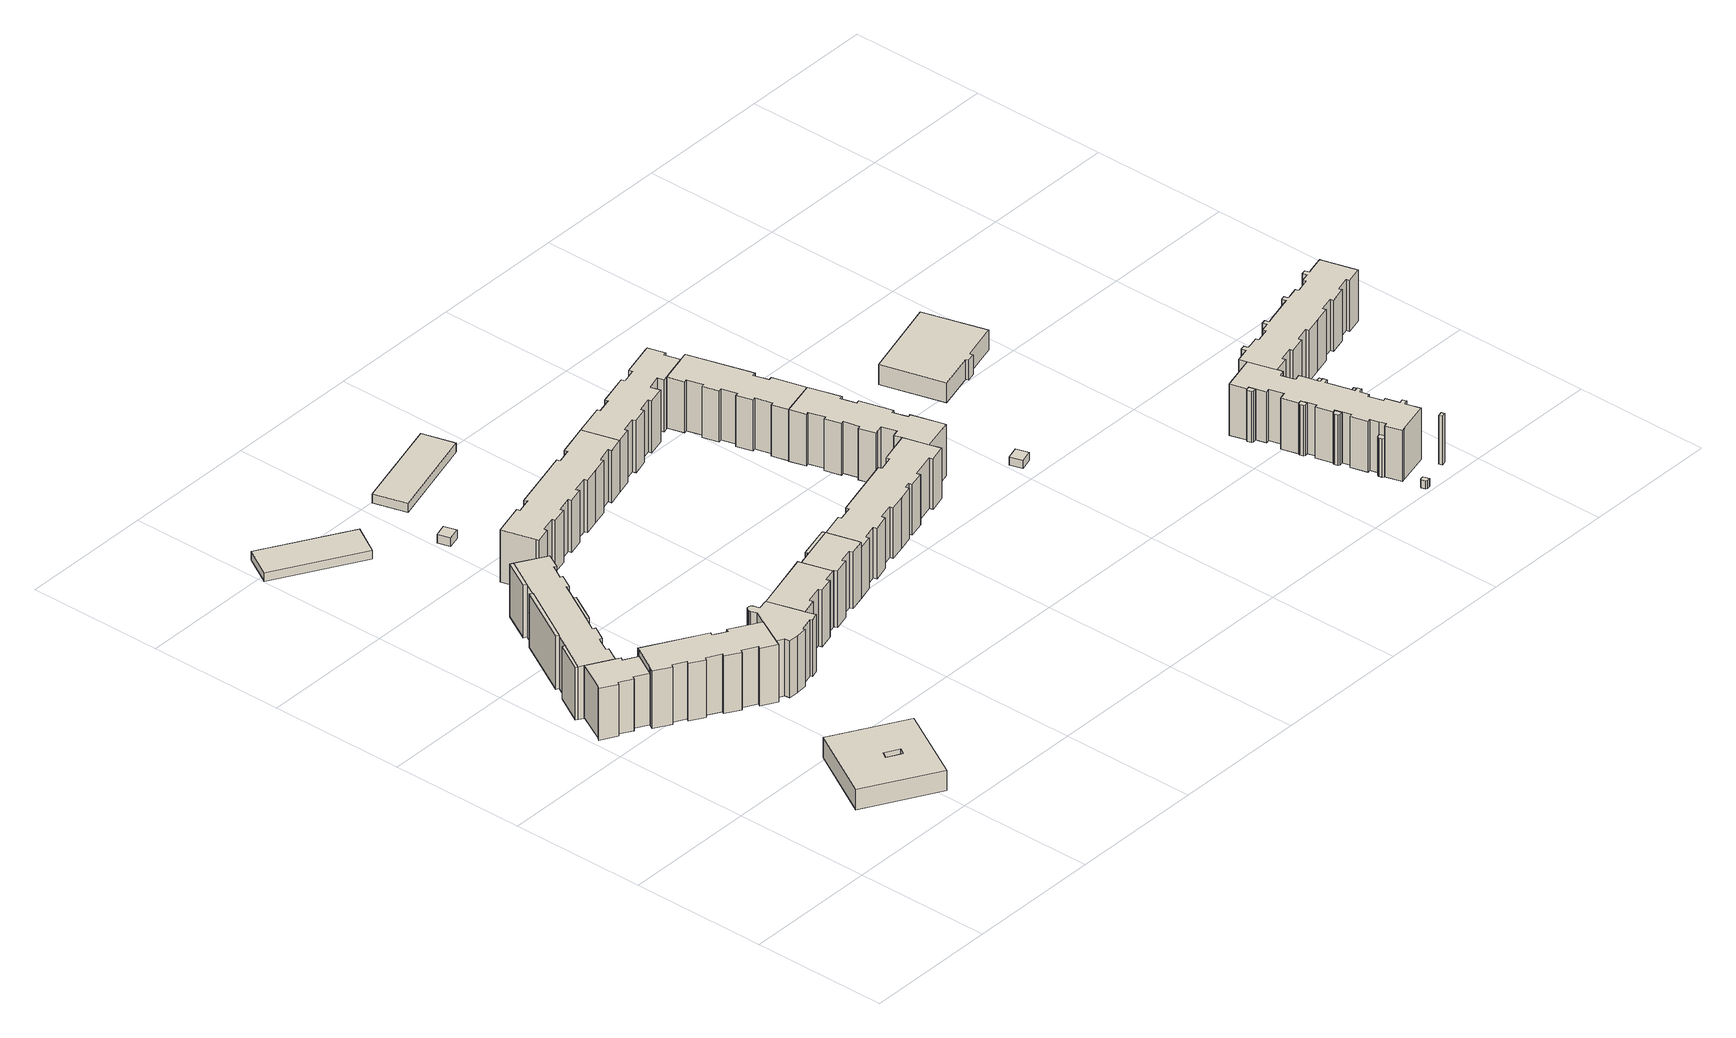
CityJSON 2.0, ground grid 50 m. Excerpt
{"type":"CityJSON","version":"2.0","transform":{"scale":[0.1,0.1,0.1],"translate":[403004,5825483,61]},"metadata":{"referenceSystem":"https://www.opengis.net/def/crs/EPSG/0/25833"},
"CityObjects":{
"building1":{"type":"Building","attributes":{"Gemeindeschluessel":"11000010","BezugspunktDach":"2200","function":"31001_1010","measuredHeight":19.97,"storeysAboveGround":6},"address":[{"country":"Germany","locality":"Berlin","thoroughfareNumber":"8","thoroughfareName":"Klandorfer Straße"}],"geometry":[{"type":"Solid","lod":"1","boundaries":[[[[0,1,2,3,4,5,6,7,8,9,10,11,12]],[[13,14,15,16,17,18,19,20,21,22,23,24,25]],[[13,25,12,11]],[[14,13,11,10]],[[15,14,10,9]],[[16,15,9,8]],[[17,16,8,7]],[[18,17,7,6]],[[19,18,6,5]],[[20,19,5,4]],[[21,20,4,3]],[[22,21,3,2]],[[23,22,2,1]],[[24,23,1,0]],[[25,24,0,12]]]]}]},
"building2":{"type":"Building","attributes":{"name":"Jug.-Club","Gemeindeschluessel":"11000010","BezugspunktDach":"2200","function":"31001_3061","measuredHeight":7.88,"storeysAboveGround":2},"address":[{"country":"Germany","locality":"Berlin","thoroughfareNumber":"1C","thoroughfareName":"Eichhorster Straße"}],"geometry":[{"type":"Solid","lod":"1","boundaries":[[[[26,27,28,29],[30,31,32,33]],[[34,35,36,37],[38,39,40,41]],[[34,37,29,28]],[[35,34,28,27]],[[36,35,27,26]],[[37,36,26,29]],[[38,41,33,32]],[[39,38,32,31]],[[40,39,31,30]],[[41,40,30,33]]]]}]},
"building3":{"type":"Building","attributes":{"Gemeindeschluessel":"11000010","BezugspunktDach":"2200","function":"31001_1010","measuredHeight":22.11,"storeysAboveGround":6},"address":[{"country":"Germany","locality":"Berlin","thoroughfareNumber":"2, 4, 6","thoroughfareName":"Klandorfer Straße"}],"geometry":[{"type":"Solid","lod":"1","boundaries":[[[[42,43,44,45,46,47,48,49,50,51,52,53,54,55,56,57,58,59,60,61,62,63,64,65,66]],[[67,68,69,70,71,72,73,74,75,76,77,78,79,80,81,82,83,84,85,86,87,88,89,90,91]],[[67,91,66,65]],[[68,67,65,64]],[[69,68,64,63]],[[70,69,63,62]],[[71,70,62,61]],[[72,71,61,60]],[[73,72,60,59]],[[74,73,59,58]],[[75,74,58,57]],[[76,75,57,56]],[[77,76,56,55]],[[78,77,55,54]],[[79,78,54,53]],[[80,79,53,52]],[[81,80,52,51]],[[82,81,51,50]],[[83,82,50,49]],[[84,83,49,48]],[[85,84,48,47]],[[86,85,47,46]],[[87,86,46,45]],[[88,87,45,44]],[[89,88,44,43]],[[90,89,43,42]],[[91,90,42,66]]]]}]},
"building4":{"type":"Building","attributes":{"Gemeindeschluessel":"11000010","function":"31001_1010"},"address":[{"country":"Germany","locality":"Berlin","thoroughfareNumber":"10, 12, 14, 16","thoroughfareName":"Klandorfer Straße"}],"children":["building4-1","building4-2","building4-3","building4-4","building4-5"]},
"building4-1":{"type":"BuildingPart","attributes":{"BezugspunktDach":"2200","measuredHeight":20.25,"storeysAboveGround":6},"parents":["building4"],"geometry":[{"type":"MultiSurface","lod":"1","boundaries":[[[10,92,9,8,93,94,95,96,97,98,99,100,101,102,103,104,105,106,107,108,109,110,111,112,113]],[[114,115,116,117,118,119,120,121,122,123,124,125,126,127,128,129,130,131,132,133,134,135,136,137,138]],[[115,114,112,111]],[[118,117,109,108]],[[119,118,108,107]],[[120,119,107,106]],[[121,120,106,105]],[[122,121,105,104]],[[123,122,104,103]],[[124,123,103,102]],[[125,124,102,101]],[[126,125,101,100]],[[127,139,140,141,99]],[[126,100,142,143]],[[128,127,99,98]],[[129,128,98,97]],[[130,129,97,96]],[[131,130,96,95]],[[132,131,95,94]],[[133,132,94,93]],[[134,133,93,8]],[[135,134,8,9]],[[136,135,9,92]],[[137,136,92,10]],[[138,137,10,113]],[[114,138,113,112]],[[111,144,145,115]],[[117,146,116,110,109]],[[143,142,141,140,139]]]}]},
"building4-2":{"type":"BuildingPart","attributes":{"BezugspunktDach":"2200","measuredHeight":20.25,"storeysAboveGround":6},"parents":["building4"],"geometry":[{"type":"Solid","lod":"1","boundaries":[[[[147,148,149,142,140]],[[143,150,151,152,139]],[[150,143,142,149]],[[151,150,149,148]],[[152,151,148,147]],[[139,152,147,140]],[[143,139,140,142]]]]}]},
"building4-3":{"type":"BuildingPart","attributes":{"BezugspunktDach":"2200","measuredHeight":20.25,"storeysAboveGround":6},"parents":["building4"],"geometry":[{"type":"MultiSurface","lod":"1","boundaries":[[[110,109,153,154]],[[155,117,116,156]],[[155,156,154,153]],[[117,155,153,109]],[[156,116,110,154]],[[116,157,117,109,110]]]}]},
"building4-4":{"type":"BuildingPart","attributes":{"BezugspunktDach":"2200","measuredHeight":20.25,"storeysAboveGround":6},"parents":["building4"],"geometry":[{"type":"Solid","lod":"1","boundaries":[[[[113,112,158,159]],[[160,114,138,161]],[[160,161,159,158]],[[114,160,158,112]],[[161,138,113,159]],[[138,114,112,113]]]]}]},
"building4-5":{"type":"BuildingPart","attributes":{"BezugspunktDach":"2200","measuredHeight":20.46,"storeysAboveGround":6},"parents":["building4"],"geometry":[{"type":"MultiSurface","lod":"1","boundaries":[[[162,163,164,165]],[[166,145,115,167]],[[166,167,165,164]],[[145,166,164,163]],[[115,111,144,163,162]],[[167,115,162,165]],[[144,111,115,145]]]}]},
"building5":{"type":"Building","attributes":{"Gemeindeschluessel":"11000010","BezugspunktDach":"2200","function":"31001_1010","measuredHeight":21.92,"storeysAboveGround":6},"address":[{"country":"Germany","locality":"Berlin","thoroughfareNumber":"2A","thoroughfareName":"Klandorfer Straße"}],"geometry":[{"type":"Solid","lod":"1","boundaries":[[[[168,169,170,171,172,173,174,175,176,177,178,179,180,181,182,183,184,185,186,187,188,189,190,191,192,193,57,56]],[[194,195,196,197,198,199,200,201,202,203,204,205,206,207,208,209,210,211,212,213,214,215,216,217,218,219,220,221]],[[194,221,56,57]],[[195,194,57,193]],[[196,195,193,192]],[[197,196,192,191]],[[198,197,191,190]],[[199,198,190,189]],[[200,199,189,188]],[[201,200,188,187]],[[202,201,187,186]],[[203,202,186,185]],[[204,203,185,184]],[[205,204,184,183]],[[206,205,183,182]],[[207,206,182,181]],[[208,207,181,180]],[[209,208,180,179]],[[210,209,179,178]],[[211,210,178,177]],[[212,211,177,176]],[[213,212,176,175]],[[214,213,175,174]],[[215,214,174,173]],[[216,215,173,172]],[[217,216,172,171]],[[218,217,171,170]],[[219,218,170,169]],[[220,219,169,168]],[[221,220,168,56]]]]}]},
"building6":{"type":"Building","attributes":{"Gemeindeschluessel":"11000010","BezugspunktDach":"2200","function":"31001_2000","measuredHeight":3.28,"storeysAboveGround":1},"address":[{"country":"Germany","locality":"Berlin","thoroughfareNumber":"19","thoroughfareName":"Klandorfer Straße"}],"geometry":[{"type":"Solid","lod":"1","boundaries":[[[[222,223,224,225]],[[226,227,228,229]],[[226,229,225,224]],[[227,226,224,223]],[[228,227,223,222]],[[229,228,222,225]]]]}]},
"building7":{"type":"Building","attributes":{"Gemeindeschluessel":"11000010","BezugspunktDach":"2200","function":"31001_2523","measuredHeight":3.31,"storeysAboveGround":1},"address":[{"country":"Germany","locality":"Berlin","thoroughfareNumber":"18 (1)","thoroughfareName":"Klandorfer Straße"}],"geometry":[{"type":"Solid","lod":"1","boundaries":[[[[230,231,232,233]],[[234,235,236,237]],[[234,237,233,232]],[[235,234,232,231]],[[236,235,231,230]],[[237,236,230,233]]]]}]},
"building8":{"type":"Building","attributes":{"Gemeindeschluessel":"11000010","function":"31001_1010"},"address":[{"country":"Germany","locality":"Berlin","thoroughfareNumber":"5, 7, 9","thoroughfareName":"Eichhorster Straße"}],"children":["building8-1","building8-2","building8-3"]},
"building8-1":{"type":"BuildingPart","attributes":{"BezugspunktDach":"2200","measuredHeight":21.86,"storeysAboveGround":6},"parents":["building8"],"geometry":[{"type":"Solid","lod":"1","boundaries":[[[[238,239,240,241,242,243,244,245,246,247,248,249]],[[250,251,252,253,254,255,256,257,258,259,260,261]],[[250,261,249,248]],[[251,250,248,247]],[[253,252,246,245]],[[254,253,245,244]],[[255,254,244,243]],[[256,255,243,242]],[[257,256,242,241]],[[258,257,241,240]],[[259,258,240,239]],[[260,259,239,238]],[[261,260,238,249]],[[252,251,247,246]]]]}]},
"building8-2":{"type":"BuildingPart","attributes":{"BezugspunktDach":"2200","measuredHeight":21.86,"storeysAboveGround":6},"parents":["building8"],"geometry":[{"type":"MultiSurface","lod":"1","boundaries":[[[246,262,263,264,265,266,267,268,269,270,271,247]],[[272,273,274,275,276,277,278,279,280,281,252,251]],[[272,251,247,271]],[[282,283,272,271,270]],[[274,273,270,269]],[[275,274,269,268]],[[276,275,268,267]],[[277,276,267,266]],[[278,277,266,265]],[[279,278,265,264]],[[280,279,264,263]],[[281,280,263,262]],[[252,281,262,246]],[[273,284,272,283,282]],[[251,252,246,247]]]}]},
"building8-3":{"type":"BuildingPart","attributes":{"BezugspunktDach":"2200","measuredHeight":22.01,"storeysAboveGround":6},"parents":["building8"],"geometry":[{"type":"Solid","lod":"1","boundaries":[[[[285,283,282,286,287,288]],[[289,290,273,272,291,292]],[[289,292,288,287]],[[290,289,287,286]],[[273,290,286,282]],[[291,272,283,285]],[[292,291,285,288]],[[273,282,283,272]]]]}]},
"building9":{"type":"Building","attributes":{"Gemeindeschluessel":"11000010","BezugspunktDach":"2200","function":"31001_1010","measuredHeight":20.13,"storeysAboveGround":6},"address":[{"country":"Germany","locality":"Berlin","thoroughfareNumber":"18, 20, 22, 24","thoroughfareName":"Klandorfer Straße"}],"geometry":[{"type":"Solid","lod":"1","boundaries":[[[[293,294,295,296,297,298,299,300,301,302,303,304,305,306,307,308,309,310,311,312,313,314,315,316,317,318,319,320,321,322,323]],[[324,325,326,327,328,329,330,331,332,333,334,335,336,337,338,339,340,341,342,343,344,345,346,347,348,349,350,351,352,353,354]],[[324,354,323,322]],[[325,324,322,321]],[[326,325,321,320]],[[327,326,320,319]],[[328,327,319,318]],[[329,328,318,317]],[[330,329,317,316]],[[331,330,316,315]],[[332,331,315,314]],[[333,332,314,313]],[[334,333,313,312]],[[335,334,312,311]],[[336,335,311,310]],[[337,336,310,309]],[[338,337,309,308]],[[339,338,308,307]],[[340,339,307,306]],[[341,340,306,305]],[[342,341,305,304]],[[343,342,304,303]],[[344,343,303,302]],[[345,344,302,301]],[[346,345,301,300]],[[347,346,300,299]],[[348,347,299,298]],[[349,348,298,297]],[[350,349,297,296]],[[351,350,296,295]],[[352,351,295,294]],[[353,352,294,293]],[[354,353,293,323]]]]}]},
"building10":{"type":"Building","attributes":{"Gemeindeschluessel":"11000010","BezugspunktDach":"2200","function":"31001_2000","measuredHeight":3.49,"storeysAboveGround":1},"address":[{"country":"Germany","locality":"Berlin","thoroughfareNumber":"21","thoroughfareName":"Klandorfer Straße"}],"geometry":[{"type":"Solid","lod":"1","boundaries":[[[[355,356,357,358]],[[359,360,361,362]],[[359,362,358,357]],[[360,359,357,356]],[[361,360,356,355]],[[362,361,355,358]]]]}]},
"building11":{"type":"Building","attributes":{"Gemeindeschluessel":"11000010","BezugspunktDach":"2200","function":"31001_1010","measuredHeight":19.52,"storeysAboveGround":6},"address":[{"country":"Germany","locality":"Berlin","thoroughfareNumber":"11, 13, 15, 17","thoroughfareName":"Eichhorster Straße"}],"geometry":[{"type":"Solid","lod":"1","boundaries":[[[[363,364,365,366,367,368,369,370,371,372,373,374,375,376,377,378,379,380,381,382,383,384,385,386,387,388,389,390,391,392,393,394]],[[395,396,397,398,399,400,401,402,403,404,405,406,407,408,409,410,411,412,413,414,415,416,417,418,419,420,421,422,423,275,274,289]],[[395,289,394,393]],[[396,395,393,392]],[[397,396,392,391]],[[398,397,391,390]],[[399,398,390,389]],[[400,399,389,388]],[[401,400,388,387]],[[402,401,387,386]],[[403,402,386,385]],[[404,403,385,384]],[[405,404,384,383]],[[406,405,383,382]],[[407,406,382,381]],[[408,407,381,380]],[[409,408,380,379]],[[410,409,379,378]],[[411,410,378,377]],[[412,411,377,376]],[[413,412,376,375]],[[414,413,375,374]],[[415,414,374,373]],[[416,415,373,372]],[[417,416,372,371]],[[418,417,371,370]],[[419,418,370,369]],[[420,419,369,368]],[[421,420,368,367]],[[422,421,367,366]],[[423,422,366,365]],[[275,423,365,364]],[[274,275,364,363]],[[289,274,363,394]]]]}]},
"building12":{"type":"Building","attributes":{"Gemeindeschluessel":"11000010","BezugspunktDach":"2200","function":"31001_1010","measuredHeight":20.08,"storeysAboveGround":6},"address":[{"country":"Germany","locality":"Berlin","thoroughfareNumber":"26, 28, 30","thoroughfareName":"Klandorfer Straße"}],"geometry":[{"type":"Solid","lod":"1","boundaries":[[[[313,312,424,425,426,427,428,429,430,431,432,433,434,435,436,437,438,439,440,441,442,443,444,445,446,447,448,449,450,451,314]],[[452,453,454,455,456,457,458,459,460,461,462,463,464,465,466,467,468,469,470,471,472,473,474,475,476,477,478,479,334,333,332]],[[452,332,314,451]],[[453,452,451,450]],[[454,453,450,449]],[[455,454,449,448]],[[456,455,448,447]],[[457,456,447,446]],[[458,457,446,445]],[[459,458,445,444]],[[460,459,444,443]],[[461,460,443,442]],[[462,461,442,441]],[[463,462,441,440]],[[464,463,440,439]],[[465,464,439,438]],[[466,465,438,437]],[[467,466,437,436]],[[468,467,436,435]],[[469,468,435,434]],[[470,469,434,433]],[[471,470,433,432]],[[472,471,432,431]],[[473,472,431,430]],[[474,473,430,429]],[[475,474,429,428]],[[476,475,428,427]],[[477,476,427,426]],[[478,477,426,425]],[[479,478,425,424]],[[334,479,424,312]],[[333,334,312,313]],[[332,333,313,314]]]]}]},
"building13":{"type":"Building","attributes":{"Gemeindeschluessel":"11000010","BezugspunktDach":"2200","function":"31001_1010","measuredHeight":19.95,"storeysAboveGround":6},"address":[{"country":"Germany","locality":"Berlin","thoroughfareNumber":"29, 31, 33","thoroughfareName":"Rosenbecker Straße"}],"geometry":[{"type":"Solid","lod":"1","boundaries":[[[[480,481,482,483,484,485,486,487,488,489,490,491,492,385,384,493,494,495,496,497,498,499,500,501,502,503,504]],[[505,506,507,508,509,510,511,512,513,514,515,516,517,518,519,520,521,522,523,524,525,526,527,528,529,530,531]],[[505,531,504,503]],[[506,505,503,502]],[[507,506,502,501]],[[508,507,501,500]],[[509,508,500,499]],[[510,509,499,498]],[[511,510,498,497]],[[512,511,497,496]],[[513,512,496,495]],[[514,513,495,494]],[[515,514,494,493]],[[516,515,493,384]],[[517,516,384,385]],[[518,517,385,492]],[[519,518,492,491]],[[520,519,491,490]],[[521,520,490,489]],[[522,521,489,488]],[[523,522,488,487]],[[524,523,487,486]],[[525,524,486,485]],[[526,525,485,484]],[[527,526,484,483]],[[528,527,483,482]],[[529,528,482,481]],[[530,529,481,480]],[[531,530,480,504]]]]}]},
"building14":{"type":"Building","attributes":{"Gemeindeschluessel":"11000010","BezugspunktDach":"2200","function":"31001_1010","measuredHeight":19.7,"storeysAboveGround":6},"address":[{"country":"Germany","locality":"Berlin","thoroughfareNumber":"35, 37, 39","thoroughfareName":"Rosenbecker Straße"}],"geometry":[{"type":"Solid","lod":"1","boundaries":[[[[532,533,534,535,536,537,538,539,540,541,542,543,504,503,502,544,545,546,547,548,439,438,437]],[[549,550,551,552,553,554,555,556,557,558,559,560,561,562,563,564,565,566,567,568,569,570,571]],[[549,571,437,438]],[[550,549,438,439]],[[551,550,439,548]],[[552,551,548,547]],[[553,552,547,546]],[[554,553,546,545]],[[555,554,545,544]],[[556,555,544,502]],[[557,556,502,503]],[[558,557,503,504]],[[559,558,504,543]],[[560,559,543,542]],[[561,560,542,541]],[[562,561,541,540]],[[563,562,540,539]],[[564,563,539,538]],[[565,564,538,537]],[[566,565,537,536]],[[567,566,536,535]],[[568,567,535,534]],[[569,568,534,533]],[[570,569,533,532]],[[571,570,532,437]]]]}]},
"building15":{"type":"Building","attributes":{"Gemeindeschluessel":"11000010","BezugspunktDach":"2200","function":"31001_2523","measuredHeight":3.18,"storeysAboveGround":1},"address":[{"country":"Germany","locality":"Berlin","thoroughfareNumber":"29 (1)","thoroughfareName":"Rosenbecker Straße"}],"geometry":[{"type":"Solid","lod":"1","boundaries":[[[[572,573,574,575]],[[576,577,578,579]],[[576,579,575,574]],[[577,576,574,573]],[[578,577,573,572]],[[579,578,572,575]]]]}]},
"building16":{"type":"Building","attributes":{"Gemeindeschluessel":"11000010","BezugspunktDach":"2200","function":"31001_3021","measuredHeight":7.7,"storeysAboveGround":1},"address":[{"country":"Germany","locality":"Berlin","thoroughfareNumber":"52","thoroughfareName":"Rosenbecker Straße"}],"geometry":[{"type":"Solid","lod":"1","boundaries":[[[[580,581,582,583,584,585,586,587]],[[588,589,590,591,592,593,594,595]],[[588,595,587,586]],[[589,588,586,585]],[[590,589,585,584]],[[591,590,584,583]],[[592,591,583,582]],[[593,592,582,581]],[[594,593,581,580]],[[595,594,580,587]]]]}]},
"building17":{"type":"Building","attributes":{"Gemeindeschluessel":"11000010","BezugspunktDach":"2200","function":"51009_1610","measuredHeight":3,"storeysAboveGround":0},"address":[{"country":"Germany","locality":"Berlin"}],"geometry":[{"type":"Solid","lod":"1","boundaries":[[[[596,597,598,599,600,601,602]],[[603,604,605,606,607,608,609]],[[603,609,602,601]],[[604,603,601,600]],[[605,604,600,599]],[[606,605,599,598]],[[607,606,598,597]],[[608,607,597,596]],[[609,608,596,602]]]]}]},
"building18":{"type":"Building","attributes":{"Gemeindeschluessel":"11000010","BezugspunktDach":"2200","function":"51009_1610","measuredHeight":14.87,"storeysAboveGround":0},"address":[{"country":"Germany","locality":"Berlin"}],"geometry":[{"type":"Solid","lod":"1","boundaries":[[[[610,611,612,613,614,615,616]],[[617,618,619,620,621,622,623]],[[617,623,616,615]],[[618,617,615,614]],[[619,618,614,613]],[[620,619,613,612]],[[621,620,612,611]],[[622,621,611,610]],[[623,622,610,616]]]]}]},
"building19":{"type":"Building","attributes":{"Gemeindeschluessel":"11000010","BezugspunktDach":"2200","function":"51009_1610","measuredHeight":19.49,"storeysAboveGround":0},"address":[{"country":"Germany","locality":"Berlin"}],"geometry":[{"type":"Solid","lod":"1","boundaries":[[[[624,625,626,627,628,629,630]],[[631,632,633,634,635,636,637]],[[631,637,630,629]],[[632,631,629,628]],[[633,632,628,627]],[[634,633,627,626]],[[635,634,626,625]],[[636,635,625,624]],[[637,636,624,630]]]]}]},
"building20":{"type":"Building","attributes":{"Gemeindeschluessel":"11000010","BezugspunktDach":"2200","function":"51009_1610","measuredHeight":19.53,"storeysAboveGround":0},"address":[{"country":"Germany","locality":"Berlin"}],"geometry":[{"type":"Solid","lod":"1","boundaries":[[[[638,639,640,641,642,643,644]],[[645,646,647,648,649,650,651]],[[645,651,644,643]],[[646,645,643,642]],[[647,646,642,641]],[[648,647,641,640]],[[649,648,640,639]],[[650,649,639,638]],[[651,650,638,644]]]]}]},
"building21":{"type":"Building","attributes":{"Gemeindeschluessel":"11000010","BezugspunktDach":"2200","function":"51009_1610","measuredHeight":19.59,"storeysAboveGround":0},"address":[{"country":"Germany","locality":"Berlin"}],"geometry":[{"type":"Solid","lod":"1","boundaries":[[[[652,653,654,655,656,657,658]],[[659,660,661,662,663,664,665]],[[659,665,658,657]],[[660,659,657,656]],[[661,660,656,655]],[[662,661,655,654]],[[663,662,654,653]],[[664,663,653,652]],[[665,664,652,658]]]]}]},
"building22":{"type":"Building","attributes":{"Gemeindeschluessel":"11000010","BezugspunktDach":"2200","function":"31001_1010","measuredHeight":19.7,"storeysAboveGround":6},"address":[{"country":"Germany","locality":"Berlin","thoroughfareNumber":"44, 46, 48, 50","thoroughfareName":"Rosenbecker Straße"}],"geometry":[{"type":"Solid","lod":"1","boundaries":[[[[666,667,668,669,670,671,672,673,674,675,676,677,678,679,680,681,682,683,684,685,686,687,688,689,690,691,692,693,694,695,696,697,698,699,700,701,702,703,704,705,706,707,708,709,710,711,712,713,714,715,716,717,718,719]],[[720,721,722,723,724,725,726,727,728,729,730,731,732,733,734,735,736,737,738,739,740,741,742,743,744,745,746,747,748,749,620,619,618,750,751,752,753,634,633,632,754,755,756,757,758,759,760,761,762,763,662,661,660,764]],[[720,764,719,718]],[[721,720,718,717]],[[722,721,717,716]],[[723,722,716,715]],[[724,723,715,714]],[[725,724,714,713]],[[726,725,713,712]],[[727,726,712,711]],[[728,727,711,710]],[[729,728,710,709]],[[730,729,709,708]],[[731,730,708,707]],[[732,731,707,706]],[[733,732,706,705]],[[734,733,705,704]],[[735,734,704,703]],[[736,735,703,702]],[[737,736,702,701]],[[738,737,701,700]],[[739,738,700,699]],[[740,739,699,698]],[[741,740,698,697]],[[742,741,697,696]],[[743,742,696,695]],[[744,743,695,694]],[[745,744,694,693]],[[746,745,693,692]],[[747,746,692,691]],[[748,747,691,690]],[[749,748,690,689]],[[620,749,689,688]],[[619,620,688,687]],[[618,619,687,686]],[[750,618,686,685]],[[751,750,685,684]],[[752,751,684,683]],[[753,752,683,682]],[[634,753,682,681]],[[633,634,681,680]],[[632,633,680,679]],[[754,632,679,678]],[[755,754,678,677]],[[756,755,677,676]],[[757,756,676,675]],[[758,757,675,674]],[[759,758,674,673]],[[760,759,673,672]],[[761,760,672,671]],[[762,761,671,670]],[[763,762,670,669]],[[662,763,669,668]],[[661,662,668,667]],[[660,661,667,666]],[[764,660,666,719]]]]}]},
"building23":{"type":"Building","attributes":{"Gemeindeschluessel":"11000010","BezugspunktDach":"2200","function":"51009_1610","measuredHeight":18.8,"storeysAboveGround":0},"address":[{"country":"Germany","locality":"Berlin"}],"geometry":[{"type":"Solid","lod":"1","boundaries":[[[[765,766,767,768]],[[769,770,771,772]],[[769,772,768,767]],[[770,769,767,766]],[[771,770,766,765]],[[772,771,765,768]]]]}]},
"building24":{"type":"Building","attributes":{"Gemeindeschluessel":"11000010","BezugspunktDach":"2200","function":"51009_1610","measuredHeight":3,"storeysAboveGround":0},"address":[{"country":"Germany","locality":"Berlin"}],"geometry":[{"type":"Solid","lod":"1","boundaries":[[[[773,774,775,776]],[[777,778,779,780]],[[777,780,776,775]],[[778,777,775,774]],[[779,778,774,773]],[[780,779,773,776]]]]}]},
"building25":{"type":"Building","attributes":{"Gemeindeschluessel":"11000010","BezugspunktDach":"2200","function":"51009_1610","measuredHeight":19.29,"storeysAboveGround":0},"address":[{"country":"Germany","locality":"Berlin"}],"geometry":[{"type":"Solid","lod":"1","boundaries":[[[[781,782,783,784]],[[785,786,787,788]],[[785,788,784,783]],[[786,785,783,782]],[[787,786,782,781]],[[788,787,781,784]]]]}]},
"building26":{"type":"Building","attributes":{"Gemeindeschluessel":"11000010","BezugspunktDach":"2200","function":"51009_1610","measuredHeight":19.52,"storeysAboveGround":0},"address":[{"country":"Germany","locality":"Berlin"}],"geometry":[{"type":"Solid","lod":"1","boundaries":[[[[789,790,791,792]],[[793,794,795,796]],[[793,796,792,791]],[[794,793,791,790]],[[795,794,790,789]],[[796,795,789,792]]]]}]},
"building27":{"type":"Building","attributes":{"Gemeindeschluessel":"11000010","BezugspunktDach":"2200","function":"51009_1610","measuredHeight":2.75,"storeysAboveGround":0},"address":[{"country":"Germany","locality":"Berlin"}],"geometry":[{"type":"Solid","lod":"1","boundaries":[[[[797,798,799,800,801,802]],[[803,804,805,806,807,808]],[[803,808,802,801]],[[804,803,801,800]],[[805,804,800,799]],[[806,805,799,798]],[[807,806,798,797]],[[808,807,797,802]]]]}]},
"building28":{"type":"Building","attributes":{"Gemeindeschluessel":"11000010","BezugspunktDach":"2200","function":"51009_1610","measuredHeight":3,"storeysAboveGround":0},"address":[{"country":"Germany","locality":"Berlin"}],"geometry":[{"type":"Solid","lod":"1","boundaries":[[[[809,810,811,812,813,814]],[[815,816,817,818,819,820]],[[815,820,814,813]],[[816,815,813,812]],[[817,816,812,811]],[[818,817,811,810]],[[819,818,810,809]],[[820,819,809,814]]]]}]},
"building29":{"type":"Building","attributes":{"Gemeindeschluessel":"11000010","function":"31001_1010"},"address":[{"country":"Germany","locality":"Berlin","thoroughfareNumber":"16, 18, 20, 22","thoroughfareName":"Eichhorster Straße"}],"children":["building29-1","building29-2","building29-3","building29-4","building29-5"]},
"building29-1":{"type":"BuildingPart","attributes":{"BezugspunktDach":"2200","measuredHeight":19.68,"storeysAboveGround":6},"parents":["building29"],"geometry":[{"type":"MultiSurface","lod":"1","boundaries":[[[821,822,823,824,825,826,827,828,829,830,831,832,833,834,835,836,837,838,839,840,841,842,843,844,845,846,847,848,849,850,851,852,853,854,855,856,857,858,859,860,861,862,863,864,865,866,867,868,869,870,871,872,873,874,875,876,877,878,879,880,881]],[[882,883,884,885,886,887,888,889,890,891,892,893,894,895,896,897,898,899,900,901,902,903,904,905,906,907,908,909,910,911,912,913,914,915,916,917,918,919,920,921,922,923,924,925,926,927,928,929,930,931,932,933,934,935,936,937,938,939,940,941,942]],[[882,942,881,880]],[[883,882,880,879]],[[884,883,879,878]],[[885,884,878,877]],[[886,885,877,876]],[[943,944,876,875]],[[887,886,945,946]],[[947,943,948,875,874]],[[888,887,946,949]],[[889,888,874,873]],[[890,889,873,872]],[[891,890,872,871]],[[892,891,871,870]],[[893,892,870,869]],[[894,893,869,868]],[[895,894,868,867]],[[896,895,867,866]],[[897,896,866,865]],[[898,897,865,864],[950,951,952,953]],[[954,952,864,863]],[[899,898,951,955]],[[900,899,863,862]],[[901,900,862,861]],[[902,901,861,860]],[[903,902,860,859]],[[904,903,859,858]],[[905,904,905,956,957,858,857]],[[958,956,857,856]],[[907,906,856,855]],[[908,907,855,854]],[[909,908,854,853]],[[910,909,853,852]],[[911,910,852,851]],[[912,911,851,850]],[[913,912,850,849]],[[914,913,849,848]],[[915,914,848,847]],[[959,916,915,847,846],[915,916,959,960]],[[961,959,846,845]],[[916,962,916,917]],[[918,917,845,844]],[[919,918,844,843]],[[920,919,843,842]],[[921,920,842,841]],[[922,921,841,840]],[[923,922,840,839]],[[924,923,839,838]],[[925,924,838,837]],[[926,925,837,836]],[[927,926,836,835]],[[928,927,835,834]],[[929,928,834,833]],[[930,929,833,832]],[[931,930,832,831]],[[932,931,831,830]],[[933,932,830,829]],[[934,933,829,828]],[[935,934,828,827]],[[936,935,827,826]],[[937,936,826,825]],[[938,937,825,824]],[[939,938,824,823]],[[940,939,823,822]],[[941,940,822,821]],[[942,941,821,881]],[[946,945,944,943]],[[949,946,948,943,947]],[[952,951,950,953]],[[955,951,952,954]],[[957,956,905,904]],[[906,905,956,958]],[[959,916,915,960]],[[917,916,962,959,961]]]}]},
"building29-2":{"type":"BuildingPart","attributes":{"BezugspunktDach":"2200","measuredHeight":2.83,"storeysAboveGround":6},"parents":["building29"],"geometry":[{"type":"MultiSurface","lod":"1","boundaries":[[[960,959,961,963,964]],[[965,917,916,915,966]],[[965,966,964,963]],[[917,965,963,961]],[[966,915,960,964]],[[916,917,961,959]],[[967,915,916,959,960]]]}]},
"building29-3":{"type":"BuildingPart","attributes":{"BezugspunktDach":"2200","measuredHeight":2.86,"storeysAboveGround":6},"parents":["building29"],"geometry":[{"type":"MultiSurface","lod":"1","boundaries":[[[968,957,956,958,969,970]],[[971,906,905,904,903,972]],[[971,972,970,969]],[[906,971,969,958]],[[903,904,957,968]],[[972,903,968,970]],[[905,906,958,956]],[[904,905,973,956,957]]]}]},
"building29-4":{"type":"BuildingPart","attributes":{"BezugspunktDach":"2200","measuredHeight":14.45,"storeysAboveGround":6},"parents":["building29"],"geometry":[{"type":"MultiSurface","lod":"1","boundaries":[[[974,953,952,954,975,976]],[[817,955,951,950,819,818]],[[817,818,976,975]],[[955,817,975,954]],[[819,950,953,974]],[[818,819,974,976]],[[977,951,955,954,952]],[[950,951,978,952,953]]]}]},
"building29-5":{"type":"BuildingPart","attributes":{"BezugspunktDach":"2200","measuredHeight":8.53,"storeysAboveGround":6},"parents":["building29"],"geometry":[{"type":"Solid","lod":"1","boundaries":[[[[979,944,943,947,980,981]],[[805,949,946,945,807,806]],[[805,806,981,980]],[[949,805,980,947]],[[807,945,944,979]],[[806,807,979,981]],[[949,947,943,946]],[[945,946,943,944]]]]}]}
},
"vertices":[
[75,1070,218],[81,1079,218],[129,1052,218],[135,1062,218],[184,1034,218],[233,1120,218],[183,1147,218],[190,1158,218],[173,1168,218],[164,1173,218],[82,1219,218],[24,1112,218],[17,1102,218],[24,1112,18],[82,1219,18],[164,1173,18],[173,1168,18],[190,1158,18],[183,1147,18],[233,1120,18],[184,1034,18],[135,1062,18],[129,1052,18],[81,1079,18],[75,1070,18],[17,1102,18],
[511,81,103],[661,346,103],[396,496,103],[245,232,103],[441,274,103],[454,296,103],[505,268,103],[492,246,103],[396,496,25],[661,346,25],[511,81,25],[245,232,25],[505,268,25],[454,296,25],[441,274,25],[492,246,25],
[233,980,242],[239,989,242],[284,964,242],[278,954,242],[331,924,242],[337,934,242],[387,905,242],[382,895,242],[435,865,242],[440,875,242],[493,846,242],[487,836,242],[542,804,242],[547,815,242],[551,823,242],[605,923,242],[500,983,242],[494,972,242],[446,999,242],[452,1010,242],[239,1130,242],[233,1120,242],[184,1034,242],[178,1024,242],[173,1014,242],[178,1024,20],[184,1034,20],[233,1120,20],[239,1130,20],[452,1010,20],[446,999,20],[494,972,20],[500,983,20],[605,923,20],[551,823,20],[547,815,20],[542,804,20],[487,836,20],[493,846,20],[440,875,20],[435,865,20],[382,895,20],[387,905,20],[337,934,20],[331,924,20],[278,954,20],[284,964,20],[239,989,20],[233,980,20],[173,1014,20],
[158,1176,218],[203,1220,218],[194,1225,218],[223,1277,218],[232,1272,218],[263,1324,218],[253,1330,218],[275,1368,218],[356,1510,218],[373,1541,218],[382,1536,218],[411,1587,218],[402,1592,218],[431,1642,218],[440,1637,218],[470,1692,218],[461,1697,218],[366,1752,218],[305,1645,218],[155,1384,218],[127,1336,218],[65,1229,218],[127,1336,15],[155,1384,15],[305,1645,15],[366,1752,15],[461,1697,15],[470,1692,15],[440,1637,15],[431,1642,15],[402,1592,15],[411,1587,15],[382,1536,15],[373,1541,15],[356,1510,15],[275,1368,15],[253,1330,15],[263,1324,15],[232,1272,15],[223,1277,15],[194,1225,15],[203,1220,15],[173,1168,15],[164,1173,15],[158,1176,15],[82,1219,15],[65,1229,15],[283,1382,15],[283,1382,218],[341,1484,218],[342,1486,218],[342,1486,15],[277,1596,218],[277,1596,15],[356,1735,15],
[292,1377,218],[321,1429,218],[351,1481,218],[351,1481,15],[321,1429,15],[292,1377,15],
[354,1758,218],[294,1651,218],[354,1758,15],[294,1651,15],[314,1662,15],
[118,1341,218],[57,1234,218],[118,1341,15],[57,1234,15],
[155,1384,220],[277,1596,220],[266,1603,220],[145,1390,220],[266,1603,15],[145,1390,15],
[577,810,242],[580,790,242],[618,790,242],[659,794,242],[657,803,242],[712,819,242],[715,811,242],[744,820,242],[732,859,242],[729,872,242],[696,990,242],[657,980,242],[653,998,242],[651,1002,242],[649,1006,242],[646,1009,242],[642,1011,242],[638,1011,242],[633,1011,242],[630,1009,242],[626,1006,242],[624,1003,242],[622,999,242],[622,994,242],[623,990,242],[629,968,242],[605,923,23],[629,968,23],[623,990,23],[622,994,23],[622,999,23],[624,1003,23],[626,1006,23],[630,1009,23],[633,1011,23],[638,1011,23],[642,1011,23],[646,1009,23],[649,1006,23],[651,1002,23],[653,998,23],[657,980,23],[696,990,23],[729,872,23],[732,859,23],[744,820,23],[715,811,23],[712,819,23],[657,803,23],[659,794,23],[618,790,23],[580,790,23],[577,810,23],[551,823,23],
[320,2299,42],[383,2406,42],[68,2587,42],[6,2479,42],[68,2587,9],[383,2406,9],[320,2299,9],[6,2479,9],
[529,2153,45],[576,2165,45],[563,2212,45],[516,2198,45],[563,2212,12],[576,2165,12],[529,2153,12],[516,2198,12],
[729,872,240],[732,859,240],[795,877,240],[792,890,240],[855,907,240],[860,895,240],[916,910,240],[913,923,240],[963,937,240],[933,1043,240],[930,1055,240],[696,990,240],[930,1055,22],[933,1043,22],[963,937,22],[913,923,22],[916,910,22],[860,895,22],[855,907,22],[792,890,22],[795,877,22],[732,859,22],[729,872,22],[696,990,22],
[967,938,240],[972,926,240],[1030,942,240],[1025,954,240],[1077,968,240],[1082,956,240],[1140,972,240],[1137,985,240],[1108,1092,240],[989,1059,240],[989,1059,22],[1108,1092,22],[1137,985,22],[1140,972,22],[1082,956,22],[1077,968,22],[1025,954,22],[1030,942,22],[972,926,22],[967,938,22],[1108,1092,239],[989,1059,239],[1065,1080,22],
[987,1065,239],[1107,1098,239],[1105,1104,239],[985,1071,239],[1105,1104,22],[1107,1098,22],[987,1065,22],[985,1071,22],
[512,1784,217],[514,1773,217],[572,1789,217],[571,1801,217],[627,1816,217],[630,1805,217],[690,1821,217],[686,1833,217],[744,1849,217],[747,1837,217],[805,1853,217],[801,1865,217],[859,1881,217],[863,1869,217],[922,1886,217],[979,1901,217],[975,1913,217],[1034,1930,217],[1036,1917,217],[1096,1934,217],[1093,1946,217],[1060,2066,217],[941,2032,217],[944,2020,217],[890,2005,217],[886,2017,217],[650,1952,217],[654,1940,217],[600,1925,217],[597,1937,217],[478,1904,217],[597,1937,16],[600,1925,16],[654,1940,16],[650,1952,16],[886,2017,16],[890,2005,16],[944,2020,16],[941,2032,16],[1060,2066,16],[1093,1946,16],[1096,1934,16],[1036,1917,16],[1034,1930,16],[975,1913,16],[979,1901,16],[922,1886,16],[863,1869,16],[859,1881,16],[801,1865,16],[805,1853,16],[747,1837,16],[744,1849,16],[686,1833,16],[690,1821,16],[630,1805,16],[627,1816,16],[571,1801,16],[572,1789,16],[514,1773,16],[512,1784,16],[478,1904,16],
[585,2377,46],[935,2476,46],[903,2595,46],[552,2497,46],[903,2595,11],[935,2476,11],[585,2377,11],[552,2497,11],
[1137,985,217],[1140,972,217],[1200,989,217],[1197,1001,217],[1251,1017,217],[1255,1004,217],[1316,1021,217],[1314,1034,217],[1370,1049,217],[1373,1037,217],[1433,1053,217],[1489,1069,217],[1486,1082,217],[1508,1088,217],[1510,1075,217],[1569,1091,217],[1565,1103,217],[1657,1129,217],[1660,1116,217],[1723,1134,217],[1719,1146,217],[1711,1175,217],[1686,1266,217],[1568,1233,217],[1571,1221,217],[1516,1205,217],[1512,1217,217],[1277,1152,217],[1280,1140,217],[1226,1126,217],[1222,1137,217],[1105,1104,217],[1222,1137,22],[1226,1126,22],[1280,1140,22],[1277,1152,22],[1512,1217,22],[1516,1205,22],[1571,1221,22],[1568,1233,22],[1686,1266,22],[1711,1175,22],[1719,1146,22],[1723,1134,22],[1660,1116,22],[1657,1129,22],[1565,1103,22],[1569,1091,22],[1510,1075,22],[1508,1088,22],[1486,1082,22],[1489,1069,22],[1433,1053,22],[1373,1037,22],[1370,1049,22],[1314,1034,22],[1316,1021,22],[1255,1004,22],[1251,1017,22],[1197,1001,22],[1200,989,22],
[1154,1950,217],[1152,1962,217],[1208,1978,217],[1212,1966,217],[1271,1982,217],[1268,1995,217],[1324,2010,217],[1327,1998,217],[1391,2015,217],[1386,2028,217],[1380,2051,217],[1433,2066,217],[1440,2043,217],[1457,2047,217],[1469,2051,217],[1560,2076,217],[1544,2133,217],[1556,2136,217],[1538,2198,217],[1527,2195,217],[1406,2162,217],[1410,2149,217],[1356,2134,217],[1352,2147,217],[1234,2114,217],[1236,2102,217],[1181,2087,217],[1178,2098,217],[1178,2098,16],[1181,2087,16],[1236,2102,16],[1234,2114,16],[1352,2147,16],[1356,2134,16],[1410,2149,16],[1406,2162,16],[1527,2195,16],[1538,2198,16],[1556,2136,16],[1544,2133,16],[1560,2076,16],[1469,2051,16],[1457,2047,16],[1440,2043,16],[1433,2066,16],[1380,2051,16],[1386,2028,16],[1391,2015,16],[1327,1998,16],[1324,2010,16],[1268,1995,16],[1271,1982,16],[1212,1966,16],[1208,1978,16],[1152,1962,16],[1154,1950,16],
[1587,1578,217],[1598,1583,217],[1615,1523,217],[1603,1520,217],[1620,1461,217],[1631,1465,217],[1646,1408,217],[1635,1405,217],[1652,1346,217],[1663,1349,217],[1687,1355,217],[1702,1301,217],[1678,1294,217],[1831,1208,217],[1797,1329,217],[1786,1325,217],[1770,1379,217],[1782,1383,217],[1750,1501,217],[1737,1498,217],[1722,1553,217],[1734,1556,217],[1702,1673,217],[1582,1641,217],[1570,1638,217],[1582,1641,18],[1702,1673,18],[1734,1556,18],[1722,1553,18],[1737,1498,18],[1750,1501,18],[1782,1383,18],[1770,1379,18],[1786,1325,18],[1797,1329,18],[1831,1208,18],[1711,1175,18],[1686,1266,18],[1678,1294,18],[1702,1301,18],[1687,1355,18],[1663,1349,18],[1652,1346,18],[1635,1405,18],[1646,1408,18],[1631,1465,18],[1620,1461,18],[1603,1520,18],[1615,1523,18],[1598,1583,18],[1587,1578,18],[1570,1638,18],
[1474,1987,217],[1485,1991,217],[1502,1933,217],[1490,1929,217],[1506,1872,217],[1518,1874,217],[1533,1818,217],[1521,1815,217],[1537,1758,217],[1549,1761,217],[1566,1701,217],[1554,1696,217],[1669,1794,217],[1656,1791,217],[1640,1846,217],[1654,1849,217],[1589,2084,217],[1469,2051,20],[1560,2076,20],[1589,2084,20],[1654,1849,20],[1640,1846,20],[1656,1791,20],[1669,1794,20],[1702,1673,20],[1582,1641,20],[1570,1638,20],[1554,1696,20],[1566,1701,20],[1549,1761,20],[1537,1758,20],[1521,1815,20],[1533,1818,20],[1518,1874,20],[1506,1872,20],[1490,1929,20],[1502,1933,20],[1485,1991,20],[1474,1987,20],[1457,2047,20],
[2017,1047,52],[2063,1061,52],[2048,1106,52],[2003,1093,52],[2048,1106,20],[2063,1061,20],[2017,1047,20],[2003,1093,20],
[2136,1466,96],[2273,1504,96],[2276,1493,96],[2308,1501,96],[2305,1513,96],[2442,1552,96],[2378,1781,96],[2073,1694,96],[2378,1781,19],[2442,1552,19],[2305,1513,19],[2308,1501,19],[2276,1493,19],[2273,1504,19],[2136,1466,19],[2073,1694,19],
[2753,6,52],[2759,3,52],[2772,6,52],[2765,29,52],[2754,26,52],[2753,26,52],[2749,20,52],[2753,26,22],[2754,26,22],[2765,29,22],[2772,6,22],[2759,3,22],[2753,6,22],[2749,20,22],
[2713,151,171],[2719,147,171],[2720,147,171],[2732,151,171],[2725,174,171],[2713,170,171],[2709,164,171],[2713,170,22],[2725,174,22],[2732,151,22],[2720,147,22],[2719,147,22],[2713,151,22],[2709,164,22],
[2672,300,217],[2678,296,217],[2690,299,217],[2684,323,217],[2672,319,217],[2671,319,217],[2668,313,217],[2671,319,22],[2672,319,22],[2684,323,22],[2690,299,22],[2678,296,22],[2672,300,22],[2668,313,22],
[2639,415,218],[2646,412,218],[2658,415,218],[2652,438,218],[2640,435,218],[2639,435,218],[2636,429,218],[2639,435,23],[2640,435,23],[2652,438,23],[2658,415,23],[2646,412,23],[2639,415,23],[2636,429,23],
[2591,589,218],[2597,586,218],[2610,589,218],[2603,612,218],[2592,609,218],[2591,609,218],[2587,603,218],[2591,609,22],[2592,609,22],[2603,612,22],[2610,589,22],[2597,586,22],[2591,589,22],[2587,603,22],
[2592,609,219],[2603,612,219],[2610,589,219],[2620,552,219],[2633,555,219],[2648,503,219],[2635,499,219],[2623,496,219],[2640,435,219],[2652,438,219],[2658,415,219],[2667,384,219],[2655,381,219],[2672,319,219],[2684,323,219],[2690,299,219],[2699,267,219],[2688,264,219],[2705,203,219],[2716,206,219],[2725,174,219],[2732,151,219],[2720,147,219],[2737,87,219],[2748,90,219],[2868,122,219],[2852,178,219],[2868,182,219],[2864,198,219],[2848,193,219],[2845,205,219],[2834,243,219],[2823,240,219],[2808,293,219],[2820,296,219],[2811,328,219],[2827,333,219],[2822,348,219],[2806,344,219],[2803,356,219],[2779,444,219],[2794,448,219],[2790,464,219],[2774,460,219],[2771,472,219],[2754,532,219],[2731,526,219],[2716,578,219],[2739,585,219],[2734,605,219],[2731,616,219],[2706,705,219],[2587,672,219],[2575,669,219],[2587,672,22],[2706,705,22],[2731,616,22],[2734,605,22],[2739,585,22],[2716,578,22],[2731,526,22],[2754,532,22],[2771,472,22],[2774,460,22],[2790,464,22],[2794,448,22],[2779,444,22],[2803,356,22],[2806,344,22],[2822,348,22],[2827,333,22],[2811,328,22],[2820,296,22],[2808,293,22],[2823,240,22],[2834,243,22],[2845,205,22],[2848,193,22],[2864,198,22],[2868,182,22],[2852,178,22],[2868,122,22],[2748,90,22],[2737,87,22],[2716,206,22],[2705,203,22],[2688,264,22],[2699,267,22],[2655,381,22],[2667,384,22],[2658,415,22],[2652,438,22],[2640,435,22],[2623,496,22],[2635,499,22],[2648,503,22],[2633,555,22],[2620,552,22],[2575,669,22],
[2888,51,210],[2904,55,210],[2900,67,210],[2884,63,210],[2900,67,22],[2904,55,22],[2888,51,22],[2884,63,22],
[2848,193,53],[2864,198,53],[2861,210,53],[2845,205,53],[2861,210,23],[2864,198,23],[2848,193,23],[2845,205,23],
[2806,344,216],[2822,348,216],[2819,360,216],[2803,356,216],[2819,360,23],[2822,348,23],[2806,344,23],[2803,356,23],
[2774,460,218],[2790,464,218],[2787,476,218],[2771,472,218],[2787,476,23],[2790,464,23],[2774,460,23],[2771,472,23],
[2764,770,50],[2764,771,50],[2780,775,50],[2777,787,50],[2760,782,50],[2758,768,50],[2760,782,22],[2777,787,22],[2780,775,22],[2764,771,22],[2764,770,22],[2758,768,22],
[2914,811,53],[2914,812,53],[2930,817,53],[2927,828,53],[2910,823,53],[2909,809,53],[2910,823,23],[2927,828,23],[2930,817,23],[2914,812,23],[2914,811,23],[2909,809,23],
[2706,705,218],[2731,616,218],[2734,605,218],[2795,621,218],[2792,633,218],[2846,648,218],[2849,636,218],[2910,653,218],[2907,665,218],[2961,680,218],[2964,668,218],[3025,685,218],[3086,702,218],[3083,714,218],[3137,728,218],[3140,717,218],[3202,734,218],[3198,745,218],[3252,760,218],[3256,748,218],[3317,765,218],[3313,777,218],[3284,884,218],[3281,895,218],[3225,880,218],[3209,875,218],[3204,891,218],[3198,890,218],[3188,887,218],[3193,871,218],[3160,862,218],[3163,853,218],[3163,851,218],[3111,836,218],[3107,847,218],[3074,838,218],[3058,834,218],[3053,850,218],[3053,849,218],[3047,848,218],[3038,845,218],[3042,829,218],[2935,800,218],[2919,795,218],[2915,811,218],[2914,811,218],[2909,809,218],[2899,807,218],[2904,791,218],[2871,782,218],[2874,770,218],[2822,756,218],[2819,767,218],[2785,758,218],[2769,754,218],[2765,770,218],[2764,770,218],[2758,768,218],[2749,766,218],[2753,749,218],[2698,734,218],[2753,749,21],[2749,766,21],[2758,768,21],[2764,770,21],[2765,770,21],[2769,754,21],[2785,758,21],[2819,767,21],[2822,756,21],[2874,770,21],[2871,782,21],[2904,791,21],[2899,807,21],[2909,809,21],[2914,811,21],[2915,811,21],[2919,795,21],[2935,800,21],[3042,829,21],[3038,845,21],[3047,848,21],[3053,849,21],[3053,850,21],[3058,834,21],[3074,838,21],[3107,847,21],[3111,836,21],[3163,851,21],[3163,853,21],[3160,862,21],[3193,871,21],[3188,887,21],[3198,890,21],[3204,891,21],[3209,875,21],[3225,880,21],[3281,895,21],[3284,884,21],[3313,777,21],[3317,765,21],[3256,748,21],[3252,760,21],[3198,745,21],[3202,734,21],[3140,717,21],[3137,728,21],[3083,714,21],[3086,702,21],[3025,685,21],[2964,668,21],[2961,680,21],[2907,665,21],[2910,653,21],[2849,636,21],[2846,648,21],[2792,633,21],[2795,621,21],[2734,605,21],[2731,616,21],[2706,705,21],[2698,734,21],[2769,754,107],[2765,770,107],[2765,770,22],[2769,754,22],[2785,758,107],[2769,754,64],[2785,758,22],[2915,811,23],[2919,795,23],[2919,795,167],[2915,811,167],[2935,800,167],[2935,800,23],[3058,834,49],[3053,850,49],[3074,838,49],[3209,875,49],[3204,891,49],[3225,880,49],[3209,875,25],
[3220,897,49],[3203,893,49],[3220,897,21],[3203,893,21],[3204,891,33],
[3053,849,49],[3069,856,49],[3053,851,49],[3069,856,21],[3053,851,21],[3058,834,42],
[2914,811,167],[2930,817,167],[2914,812,167],[2919,795,119],[2919,795,131],
[2764,770,107],[2780,775,107],[2764,771,107]
]}
